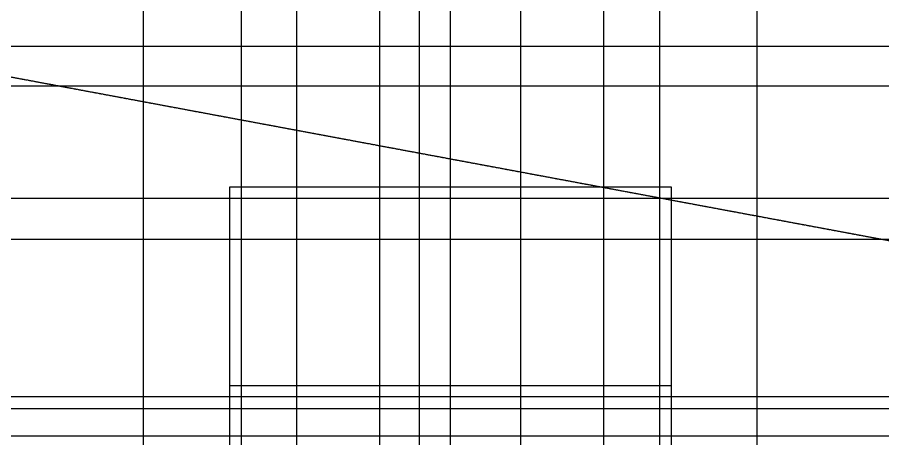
# Model space of a CAD drawing. Header units: inches. Extents: x -6955 to 13123, y -1334 to 3701.
# Drawn here: x 10355 to 11619, y 2128 to 2744 of the extents above; entities that cross this region are included whole.
import ezdxf

# ---------------------------------------------------------------- set-up
doc = ezdxf.new("R2010")
doc.units = ezdxf.units.IN
doc.header["$MEASUREMENT"] = 0
doc.linetypes.add('CENTER2', pattern=[1.125, 0.75, -0.125, 0.125, -0.125])
doc.linetypes.add('DASHDOT2', pattern=[0.5, 0.25, -0.125, 0, -0.125])
doc.layers.add('A-Grid(SmallScale)', color=11, linetype='CENTER2')
doc.layers.add('A-Roof-Below', color=1, linetype='Continuous')
doc.layers.add('Zoning Envelope', color=7, linetype='DASHDOT2', true_color=0xaa0061)

# ---------------------------------------------------------------- blocks, each defined once
blk = doc.blocks.new('4TH FLOOR CORE & SHELL')
at = {"layer": 'A-Roof-Below'}
for points in [[(3454.9, -14352.1), (3454.9, -14062.1), (4099.1, -14062.1), (4099.1, -14352.1)], [(3454.9, -14574.9), (3454.9, -14352.1), (4099.1, -14352.1), (4099.1, -14574.9)]]:
    blk.add_lwpolyline(points, dxfattribs=at)

msp = doc.modelspace()

# ---------------------------------------------------------------- linework, layer by layer
at = {"layer": 'A-Grid(SmallScale)'}
for p, q in [((10539.0336, 3132.3201), (10539.0336, 1223.6428)), ((10682.0336, 3132.3201), (10682.0336, 1223.6428)), ((10763.0336, 3132.3201), (10763.0336, 1223.6428)), ((10884.0336, 3132.3201), (10884.0336, 1223.6428)), ((10942.0336, 3132.3201), (10942.0336, 1223.6428)), ((10987.0336, 3132.3201), (10987.0336, 1223.6428)), ((11090.0336, 3132.3201), (11090.0336, 1223.6428)), ((11211.0336, 3132.3201), (11211.0336, 1223.6428)), ((11293.0336, 3132.3201), (11293.0336, 1223.6428)), ((11435.0336, 3132.3201), (11435.0336, 1223.6428)), ((9315.0336, 2848.8619), (13123.0336, 2139.0799)), ((9315.0336, 2701.5773), (13123.0336, 2701.5773)), ((9315.0336, 2643.5772), (13123.0336, 2643.5772)), ((9315.0336, 2479.5773), (13123.0336, 2479.5773)), ((9315.0336, 2419.5773), (13123.0336, 2419.5773)), ((13123.0336, 2189.5773), (9315.0336, 2189.5773)), ((9333.2568, 2172.5773), (13123.0336, 2172.5773)), ((9329.9186, 2132.5773), (13123.0336, 2132.5773))]:
    msp.add_line(p, q, dxfattribs=at)
at = {"layer": 'Zoning Envelope'}
msp.add_lwpolyline([(13123.0336, 2189.5773), (10055.0336, 2189.5773, 0.000426069), (9921.6827, 2189.4637, 0.001550709), (9315.0336, 2186.6574, 0.001254975)], format="xyb", dxfattribs=at)

# ---------------------------------------------------------------- block references
msp.add_blockref('4TH FLOOR CORE & SHELL', (7210.5342, 16558.3273))

doc.saveas('drawing.dxf')
